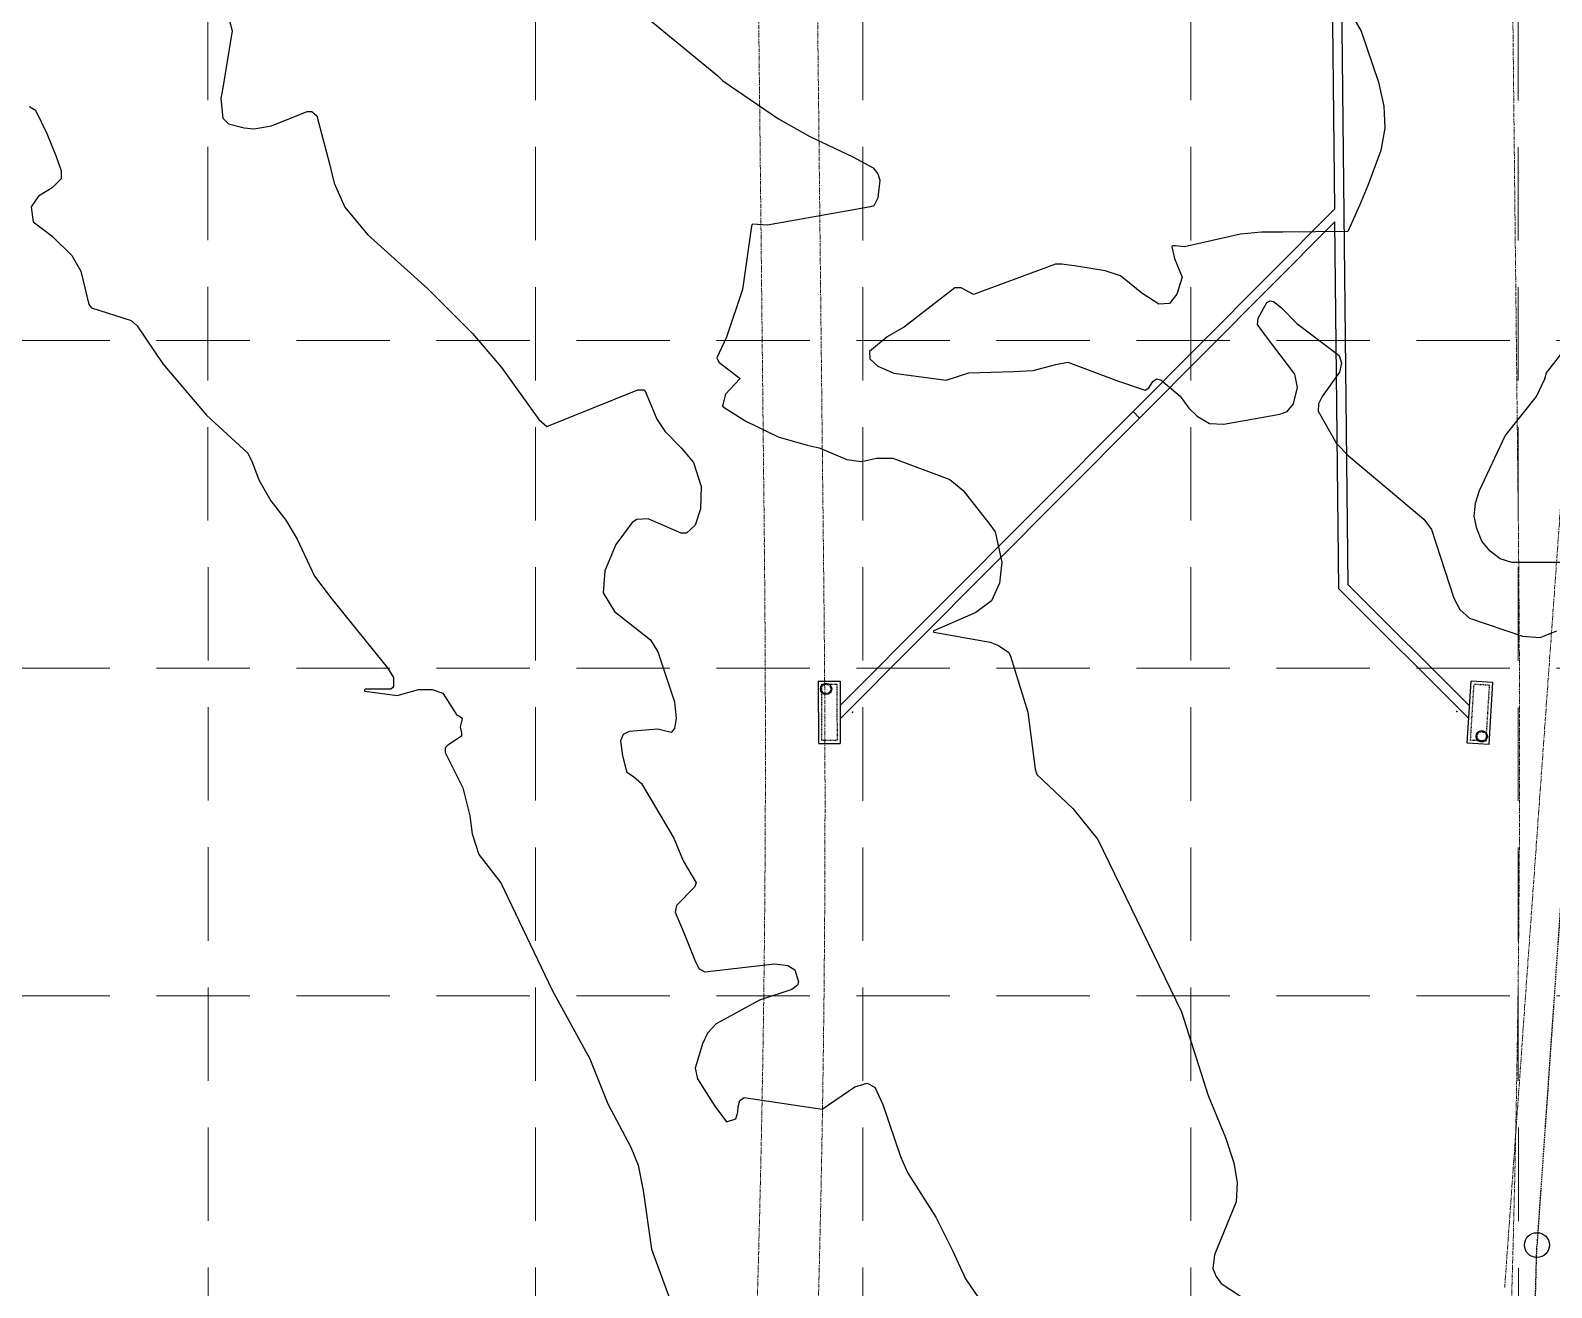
# Model space of a CAD drawing. Header units: inches. Extents: x 2520351 to 2523325, y 7106287 to 7111535.
# Drawn here: x 2520855.3 to 2521099.7, y 7108770 to 7108971.9 of the extents above; entities that cross this region are included whole.
import ezdxf

# ---------------------------------------------------------------- set-up
doc = ezdxf.new("R2010")
doc.units = ezdxf.units.IN
doc.header["$MEASUREMENT"] = 0
for name, pattern in [('DASHED', [0.75, 0.5, -0.25]), ('HIDDEN', [0.375, 0.25, -0.125]), ('Xbndy-SC$0$HIDDEN', [0.375, 0.25, -0.125]), ('Xbndy-SC$0$PHANTOM2', [1.25, 0.625, -0.125, 0.125, -0.125, 0.125, -0.125]), ('xstorm-rr$0$HIDDEN4', [0.09375, 0.0625, -0.03125])]:
    doc.linetypes.add(name, pattern=pattern)
for name, color, linetype in [('1 SODDED LOT', 2, 'Continuous'), ('CONTOURS', 35, 'Continuous'), ('GRID', 254, 'DASHED'), ('Xbndy-SC$0$ESMT-WTR-RIDGE', 7, 'Xbndy-SC$0$HIDDEN'), ('Xbndy-SC$0$ESMT-WTR-RIDGE-COR', 5, 'Continuous'), ('XPAV-sc1$0$p-foc', 11, 'Continuous'), ('xstorm-rr$0$fut-stm-line', 251, 'Continuous'), ('xstorm-rr$0$STORM-DRAIN_C-PROP-PIPE', 251, 'Continuous')]:
    doc.layers.add(name, color=color, linetype=linetype)
doc.layers.add('Xbndy-SC$0$ROW-EX', color=5, linetype='Xbndy-SC$0$PHANTOM2', lineweight=0)

# ---------------------------------------------------------------- blocks, each defined once
blk = doc.blocks.new('xstorm-rr$0$10recinlet')
for p, q in [((2, -5), (2, 5)), ((5.5, 5), (2, 5)), ((5.5, -5), (5.5, 5)), ((5.5, -5), (2, -5))]:
    blk.add_line(p, q)
at = {"linetype": 'xstorm-rr$0$HIDDEN4'}
for p, q in [((5, 4.5), (2.5, 4.5)), ((2.5, -4.5), (2.5, 4.5)), ((5, -4.5), (5, 4.5)), ((5, -4.5), (2.5, -4.5))]:
    blk.add_line(p, q, dxfattribs=at)
blk.add_circle((4.25, -3.75), 0.917)
blk.add_circle((4.25, -3.75), 0.75, dxfattribs=at)
blk.add_point((0, 0))

msp = doc.modelspace()

# ---------------------------------------------------------------- hatches: boundary and pattern name
at = {"layer": '1 SODDED LOT'}
h = msp.add_hatch(dxfattribs=at)
h.set_pattern_fill('ANSI31', color=256, scale=60, style=0)
edge = h.paths.add_edge_path()
edge.add_line((2521746.39, 7107646.36), (2521744.86, 7107758.31))
edge.add_line((2521744.86, 7107758.31), (2521747.04, 7107758.37))
edge.add_line((2521747.04, 7107758.37), (2521750.99, 7107762.44))
edge.add_line((2521750.99, 7107762.44), (2521785.43, 7107762.91))
edge.add_arc((2521785.67, 7107745.01), 17.9, 0.1621, 90.7879, ccw=False)
edge.add_line((2521803.57, 7107745.06), (2521804.89, 7107727.46))
edge.add_line((2521804.89, 7107727.46), (2521805.02, 7107717.88))
edge.add_line((2521805.02, 7107717.88), (2521805.23, 7107706.44))
edge.add_line((2521805.23, 7107706.44), (2521804.25, 7107705.42))
edge.add_line((2521804.25, 7107705.42), (2521804.6, 7107688.82))
edge.add_arc((2521758.68, 7107687.86), 45.94, -68.3455, 1.1975, ccw=False)
edge.add_line((2521775.63, 7107645.16), (2521772.36, 7107644.15))
edge.add_line((2521772.36, 7107644.15), (2521769.8, 7107643.54))
edge.add_line((2521769.8, 7107643.54), (2521767.1, 7107643.06))
edge.add_line((2521767.1, 7107643.06), (2521762.92, 7107642.61))
edge.add_line((2521762.92, 7107642.61), (2521746.45, 7107642.34))
edge.add_line((2521746.45, 7107642.34), (2521746.39, 7107646.36))
h.paths.add_polyline_path([(2521496.41, 7107642.91), (2521494.87, 7107754.48), (2521494.86, 7107754.89), (2521544.44, 7107755.57), (2521546.49, 7107638.6), (2521496.44, 7107637.89)])
edge = h.paths.add_edge_path()
edge.add_line((2521560.4, 7107910.52), (2521558.07, 7108023.7))
edge.add_line((2521558.07, 7108023.7), (2521651.66, 7108025.62))
edge.add_line((2521651.66, 7108025.62), (2521653.09, 7108025.65))
edge.add_line((2521653.09, 7108025.65), (2521655.12, 7108025.67))
edge.add_arc((2521654.18, 7108007.32), 18.37, 20.5729, 87.0589, ccw=False)
edge.add_line((2521671.38, 7108013.78), (2521671.96, 7108011.77))
edge.add_line((2521671.96, 7108011.77), (2521672.24, 7108010.33))
edge.add_line((2521672.24, 7108010.33), (2521672.66, 7108004.67))
edge.add_line((2521672.66, 7108004.67), (2521673.88, 7107987.84))
edge.add_line((2521673.88, 7107987.84), (2521674.16, 7107971.91))
edge.add_line((2521674.16, 7107971.91), (2521673.19, 7107970.83))
edge.add_line((2521673.19, 7107970.83), (2521673.5, 7107955.69))
edge.add_arc((2521631.78, 7107952.34), 41.85, -86.2826, 4.5999, ccw=False)
edge.add_line((2521634.49, 7107910.57), (2521614.91, 7107910.13))
edge.add_line((2521614.91, 7107910.13), (2521613.93, 7107909.11))
edge.add_line((2521613.93, 7107909.11), (2521560.45, 7107908.05))
edge.add_line((2521560.45, 7107908.05), (2521560.4, 7107910.52))
edge = h.paths.add_edge_path()
edge.add_line((2521047.4, 7108212.41), (2521153.71, 7108190.41))
edge.add_line((2521153.71, 7108190.41), (2521165.45, 7108187.98))
edge.add_line((2521165.45, 7108187.98), (2521145.19, 7108096.36))
edge.add_line((2521145.19, 7108096.36), (2521144.82, 7108095.18))
edge.add_arc((2521127.58, 7108100.49), 18.04, 257.7556, 342.8824, ccw=False)
edge.add_line((2521123.75, 7108082.86), (2521105.24, 7108086.22))
edge.add_line((2521105.24, 7108086.22), (2521097.17, 7108087.7))
edge.add_line((2521097.17, 7108087.7), (2521093.78, 7108088.45))
edge.add_line((2521093.78, 7108088.45), (2521093.02, 7108089.64))
edge.add_line((2521093.02, 7108089.64), (2521042.14, 7108100.83))
edge.add_line((2521042.14, 7108100.83), (2521023.14, 7108104.63))
edge.add_line((2521023.14, 7108104.63), (2521047.4, 7108212.41))
edge = h.paths.add_edge_path()
edge.add_line((2521019.41, 7108035.32), (2521021.41, 7108042.83))
edge.add_arc((2521076.42, 7108028.18), 56.93, 107.2084, 165.0796, ccw=False)
edge.add_line((2521059.58, 7108082.56), (2521062.02, 7108082.75))
edge.add_line((2521062.02, 7108082.75), (2521063.44, 7108082.78))
edge.add_arc((2521064.2, 7108044.41), 38.38, 78.5499, 91.1383, ccw=False)
edge.add_line((2521071.82, 7108082.03), (2521087.22, 7108078.63))
edge.add_line((2521087.22, 7108078.63), (2521090.43, 7108077.93))
edge.add_line((2521090.43, 7108077.93), (2521091.62, 7108078.69))
edge.add_line((2521091.62, 7108078.69), (2521095.11, 7108077.9))
edge.add_line((2521095.11, 7108077.9), (2521098.91, 7108076.73))
edge.add_line((2521098.91, 7108076.73), (2521104.9, 7108074.86))
edge.add_line((2521104.9, 7108074.86), (2521106.43, 7108074.38))
edge.add_line((2521106.43, 7108074.38), (2521107.21, 7108074.19))
edge.add_arc((2521102.83, 7108057.05), 17.69, -2.7582, 75.6705, ccw=False)
edge.add_arc((2521095.73, 7108057.39), 24.8, 350.2174, 357.2418, ccw=False)
edge.add_arc((2521158.46, 7108041.57), 40.02, 163.1293, 313.4846)
edge.add_line((2521185.99, 7108012.53), (2521186.72, 7108013.24))
edge.add_line((2521186.72, 7108013.24), (2521188.44, 7108014.97))
edge.add_line((2521188.44, 7108014.97), (2521189.32, 7108015.76))
edge.add_line((2521189.32, 7108015.76), (2521190.38, 7108016.6))
edge.add_arc((2521201.33, 7108002.77), 17.64, 93.2276, 128.3689, ccw=False)
edge.add_line((2521200.34, 7108020.38), (2521227, 7108020.95))
edge.add_line((2521227, 7108020.95), (2521230.56, 7107901.29))
edge.add_line((2521230.56, 7107901.29), (2521209.57, 7107900.92))
edge.add_line((2521209.57, 7107900.92), (2521208.43, 7107900.96))
edge.add_arc((2521221.45, 7108343.75), 442.98, 261.0973, 268.3161, ccw=False)
edge.add_line((2521152.89, 7107906.1), (2521147.31, 7107907.18))
edge.add_line((2521147.31, 7107907.18), (2521141.42, 7107908.4))
edge.add_line((2521141.42, 7107908.4), (2521135.5, 7107909.75))
edge.add_line((2521135.5, 7107909.75), (2521130.22, 7107911.08))
edge.add_line((2521130.22, 7107911.08), (2521114.24, 7107915.61))
edge.add_line((2521114.24, 7107915.61), (2521091.68, 7107923.2))
edge.add_line((2521091.68, 7107923.2), (2521064.35, 7107932.48))
edge.add_line((2521064.35, 7107932.48), (2521052.41, 7107936.54))
edge.add_line((2521052.41, 7107936.54), (2521051.79, 7107937.81))
edge.add_line((2521051.79, 7107937.81), (2521044.55, 7107940.27))
edge.add_arc((2521050.15, 7107983.52), 43.61, 187.3885, 262.6305, ccw=False)
edge.add_line((2521006.9, 7107977.91), (2521006.81, 7107978.71))
edge.add_line((2521006.81, 7107978.71), (2521006.68, 7107980.35))
edge.add_line((2521006.68, 7107980.35), (2521006.61, 7107982.52))
edge.add_arc((2521037.37, 7107983.5), 30.78, 169.0142, 181.8294, ccw=False)
edge.add_line((2521007.16, 7107989.36), (2521012.97, 7108011.46))
edge.add_line((2521012.97, 7108011.46), (2521012.26, 7108012.66))
edge.add_line((2521012.26, 7108012.66), (2521018.19, 7108034.61))
edge.add_line((2521018.19, 7108034.61), (2521019.41, 7108035.32))
h.paths.add_polyline_path([(2521283.39, 7108006.11), (2521285.51, 7107902.42), (2521505.51, 7107906.91), (2521503.11, 7108022.57), (2521283.29, 7108018.11)])
edge = h.paths.add_edge_path()
edge.add_line((2521558.72, 7108049.83), (2521558.74, 7108061.74))
edge.add_line((2521558.74, 7108061.74), (2521556.73, 7108159.77))
edge.add_line((2521556.73, 7108159.77), (2521608.8, 7108160.83))
edge.add_line((2521608.8, 7108160.83), (2521609.82, 7108159.85))
edge.add_line((2521609.82, 7108159.85), (2521624.96, 7108160.17))
edge.add_arc((2521625.88, 7108115.42), 44.75, 8.834, 91.1827, ccw=False)
edge.add_line((2521670.1, 7108122.3), (2521670.53, 7108101.58))
edge.add_line((2521670.53, 7108101.58), (2521671.54, 7108100.6))
edge.add_line((2521671.54, 7108100.6), (2521671.87, 7108084.53))
edge.add_line((2521671.87, 7108084.53), (2521671.15, 7108070.03))
edge.add_line((2521671.15, 7108070.03), (2521671.15, 7108068.8))
edge.add_arc((2521654.11, 7108068.8), 17.04, -87.2047, 0, ccw=False)
edge.add_line((2521654.94, 7108051.78), (2521653.54, 7108051.67))
edge.add_line((2521653.54, 7108051.67), (2521558.72, 7108049.83))
edge = h.paths.add_edge_path()
edge.add_line((2521506.88, 7108158.75), (2521219.57, 7108152.9))
edge.add_line((2521219.57, 7108152.9), (2521201.84, 7108151.72))
edge.add_line((2521201.84, 7108151.72), (2521198.48, 7108151.46))
edge.add_arc((2521199.96, 7108132), 19.52, 94.3325, 163.5555)
edge.add_line((2521181.24, 7108137.52), (2521171.4, 7108094.46))
edge.add_line((2521171.4, 7108094.46), (2521161.77, 7108088.5))
edge.add_line((2521161.77, 7108088.5), (2521156.09, 7108064.96))
edge.add_arc((2521177.51, 7108059.79), 22.04, 166.4191, 262.6913)
edge.add_line((2521174.7, 7108037.93), (2521175.55, 7108037.91))
edge.add_line((2521175.55, 7108037.91), (2521179.48, 7108042))
edge.add_line((2521179.48, 7108042), (2521402.46, 7108046.53))
edge.add_line((2521402.46, 7108046.53), (2521495.69, 7108048.45))
edge.add_line((2521495.69, 7108048.45), (2521499.77, 7108044.52))
edge.add_line((2521499.77, 7108044.52), (2521508.7, 7108044.69))
edge.add_line((2521508.7, 7108044.69), (2521508.63, 7108061.23))
edge.add_line((2521508.63, 7108061.23), (2521506.88, 7108158.75))
edge = h.paths.add_edge_path()
edge.add_line((2521610.94, 7108171.88), (2521608.46, 7108290.01))
edge.add_line((2521608.46, 7108290.01), (2521533.5, 7108288.35))
edge.add_line((2521533.5, 7108288.35), (2521484.86, 7108287.21))
edge.add_line((2521484.86, 7108287.21), (2521460.83, 7108286.21))
edge.add_line((2521460.83, 7108286.21), (2521429.9, 7108284.54))
edge.add_line((2521429.9, 7108284.54), (2521368.78, 7108281.06))
edge.add_line((2521368.78, 7108281.06), (2521349.23, 7108279.95))
edge.add_line((2521349.23, 7108279.95), (2521261.12, 7108274.98))
edge.add_line((2521261.12, 7108274.98), (2521221, 7108272.74))
edge.add_line((2521221, 7108272.74), (2521216.72, 7108276.52))
edge.add_line((2521216.72, 7108276.52), (2521216.67, 7108276.52))
edge.add_arc((2521217.41, 7108256.67), 19.86, 92.1221, 170.604)
edge.add_line((2521197.82, 7108259.91), (2521204.23, 7108250.57))
edge.add_line((2521204.23, 7108250.57), (2521191.32, 7108184.43))
edge.add_line((2521191.32, 7108184.43), (2521191.26, 7108184.1))
edge.add_arc((2521208.22, 7108180.91), 17.26, 169.3216, 273.4207)
edge.add_line((2521209.25, 7108163.67), (2521219.73, 7108162.93))
edge.add_line((2521219.73, 7108162.93), (2521312.77, 7108164.87))
edge.add_line((2521312.77, 7108164.87), (2521481.29, 7108168.3))
edge.add_line((2521481.29, 7108168.3), (2521608.6, 7108170.83))
edge.add_line((2521608.6, 7108170.83), (2521609.57, 7108171.85))
edge.add_line((2521609.57, 7108171.85), (2521610.94, 7108171.88))
edge = h.paths.add_edge_path()
edge.add_line((2521627.16, 7108316.19), (2521544.24, 7108314.51))
edge.add_line((2521544.24, 7108314.51), (2521502.41, 7108313.51))
edge.add_line((2521502.41, 7108313.51), (2521481.25, 7108313))
edge.add_line((2521481.25, 7108313), (2521407.23, 7108309.18))
edge.add_line((2521407.23, 7108309.18), (2521291.9, 7108302.79))
edge.add_line((2521291.9, 7108302.79), (2521288.46, 7108418.47))
edge.add_line((2521288.46, 7108418.47), (2521407.15, 7108420.82))
edge.add_line((2521407.15, 7108420.82), (2521497.39, 7108422.63))
edge.add_line((2521497.39, 7108422.63), (2521603.37, 7108424.87))
edge.add_line((2521603.37, 7108424.87), (2521604.44, 7108423.88))
edge.add_line((2521604.44, 7108423.88), (2521620.18, 7108424.17))
edge.add_arc((2521620.99, 7108379.83), 44.34, 11.6094, 91.0508, ccw=False)
edge.add_line((2521664.42, 7108388.76), (2521665.18, 7108365.61))
edge.add_line((2521665.18, 7108365.61), (2521666.17, 7108364.62))
edge.add_line((2521666.17, 7108364.62), (2521666.53, 7108349.61))
edge.add_line((2521666.53, 7108349.61), (2521665.82, 7108330.77))
edge.add_line((2521665.82, 7108330.77), (2521665.78, 7108329.18))
edge.add_arc((2521648.75, 7108329.68), 17.03, 269.7677, 358.3135, ccw=False)
edge.add_line((2521648.68, 7108312.65), (2521631.32, 7108312.27))
edge.add_line((2521631.32, 7108312.27), (2521627.16, 7108316.19))
edge = h.paths.add_edge_path()
edge.add_line((2521256.27, 7108555.67), (2521264.44, 7108547.85))
edge.add_line((2521264.44, 7108547.85), (2521422.22, 7108551.08))
edge.add_line((2521422.22, 7108551.08), (2521439.6, 7108551.4))
edge.add_line((2521439.6, 7108551.4), (2521460.09, 7108551.78))
edge.add_line((2521460.09, 7108551.78), (2521478.53, 7108551.99))
edge.add_line((2521478.53, 7108551.99), (2521498.9, 7108551.85))
edge.add_line((2521498.9, 7108551.85), (2521515.27, 7108551.59))
edge.add_line((2521515.27, 7108551.59), (2521535.22, 7108551.01))
edge.add_line((2521535.22, 7108551.01), (2521558.63, 7108550.02))
edge.add_line((2521558.63, 7108550.02), (2521563.46, 7108549.77))
edge.add_line((2521563.46, 7108549.77), (2521600.09, 7108547.42))
edge.add_line((2521600.09, 7108547.42), (2521612.24, 7108546.59))
edge.add_line((2521612.24, 7108546.59), (2521642.87, 7108544.49))
edge.add_line((2521642.87, 7108544.49), (2521644.67, 7108544.41))
edge.add_arc((2521643.68, 7108526.18), 18.26, -0.2001, 86.9036, ccw=False)
edge.add_line((2521661.94, 7108526.12), (2521663.48, 7108497.64))
edge.add_line((2521663.48, 7108497.64), (2521662.44, 7108496.61))
edge.add_line((2521662.44, 7108496.61), (2521662.84, 7108477.01))
edge.add_arc((2521621.17, 7108477.8), 41.67, 279.5049, 358.923, ccw=False)
edge.add_line((2521628.05, 7108436.7), (2521270.95, 7108428.02))
edge.add_line((2521270.95, 7108428.02), (2521264.41, 7108428))
edge.add_line((2521264.41, 7108428), (2521251.99, 7108428.74))
edge.add_line((2521251.99, 7108428.74), (2521250.56, 7108428.86))
edge.add_line((2521250.56, 7108428.86), (2521248.88, 7108429.14))
edge.add_arc((2521252.57, 7108446.62), 17.86, 178.6911, 258.0797, ccw=False)
edge.add_line((2521234.71, 7108447.03), (2521243.77, 7108528.42))
edge.add_line((2521243.77, 7108528.42), (2521236.52, 7108537.37))
edge.add_line((2521236.52, 7108537.37), (2521236.59, 7108537.82))
edge.add_arc((2521256.58, 7108535.54), 20.12, 94.1833, 173.5096, ccw=False)
edge.add_line((2521255.11, 7108555.6), (2521256.27, 7108555.67))
edge = h.paths.add_edge_path()
edge.add_line((2521107.58, 7108664.77), (2521108.64, 7108682.72))
edge.add_line((2521108.64, 7108682.72), (2521266.52, 7108685.94))
edge.add_line((2521266.52, 7108685.94), (2521268.4, 7108592.03))
edge.add_line((2521268.4, 7108592.03), (2521265.61, 7108582.1))
edge.add_line((2521265.61, 7108582.1), (2521265.6, 7108582.05))
edge.add_line((2521265.6, 7108582.05), (2521265.56, 7108582.07))
edge.add_arc((2521245.59, 7108545.89), 41.32, 61.0945, 134.8409)
edge.add_line((2521216.45, 7108575.19), (2521207.18, 7108580.34))
edge.add_line((2521207.18, 7108580.34), (2521107.58, 7108664.77))
h.paths.add_polyline_path([(2521338.51, 7108687.38), (2521340.74, 7108575.45), (2521409.85, 7108576.76), (2521462.55, 7108577.85), (2521498.11, 7108577.93), (2521524.42, 7108577.42), (2521561.99, 7108575.86), (2521619.96, 7108572.16), (2521620.68, 7108584.2), (2521618.44, 7108693.07)])
edge = h.paths.add_edge_path()
edge.add_line((2521675.61, 7108638.41), (2521787.53, 7108640.54))
edge.add_line((2521787.53, 7108640.54), (2521788.82, 7108582.44))
edge.add_arc((2521769.3, 7108582), 19.53, -91.2766, 1.2682, ccw=False)
edge.add_line((2521768.86, 7108562.48), (2521676.84, 7108568.35))
edge.add_line((2521676.84, 7108568.35), (2521675.61, 7108638.41))
h.paths.add_polyline_path([(2522089.45, 7108697.69), (2522087.41, 7108797.67), (2522087.4, 7108809.66), (2522141.64, 7108810.78), (2522144.56, 7108694.83), (2522090.79, 7108693.71), (2522089.8, 7108692.7), (2522089.51, 7108692.7)])
h.paths.add_polyline_path([(2522252.39, 7108801.05), (2522254.38, 7108696.13), (2522309.56, 7108697.17), (2522307.11, 7108814.19), (2522252.07, 7108813.05)])
edge = h.paths.add_edge_path()
edge.add_line((2522425.42, 7107990.85), (2522320.45, 7107988.7))
edge.add_line((2522320.45, 7107988.7), (2522321.28, 7107951.54))
edge.add_line((2522321.28, 7107951.54), (2522322.52, 7107935.37))
edge.add_arc((2522340.74, 7107935.67), 18.22, 180.9526, 266.0005)
edge.add_line((2522339.47, 7107917.49), (2522396.48, 7107918.22))
edge.add_line((2522396.48, 7107918.22), (2522404.4, 7107910.48))
edge.add_line((2522404.4, 7107910.48), (2522427.53, 7107910.71))
edge.add_arc((2522426.8, 7107930.52), 19.82, 272.1239, 358.3676)
edge.add_line((2522446.62, 7107929.95), (2522445.36, 7107990.97))
edge.add_line((2522445.36, 7107990.97), (2522425.42, 7107990.85))
h.paths.add_polyline_path([(2522420.67, 7108224.34), (2522421.87, 7108165.95), (2522317.91, 7108163.85), (2522317.73, 7108171.63), (2522316.69, 7108172.59), (2522315.73, 7108222.04)])
h.paths.add_polyline_path([(2522580.28, 7108243.42), (2522458.38, 7108240.38), (2522464.65, 7107967.07), (2522585.56, 7107967.98)])
edge = h.paths.add_edge_path()
edge.add_line((2522579.22, 7108296.92), (2522576.73, 7108417.39))
edge.add_line((2522576.73, 7108417.39), (2522469.65, 7108328.39))
edge.add_line((2522469.65, 7108328.39), (2522462.53, 7108321.45))
edge.add_line((2522462.53, 7108321.45), (2522462.71, 7108321.2))
edge.add_arc((2522430.81, 7108296.5), 40.35, 0.4877, 37.7474, ccw=False)
edge.add_line((2522471.16, 7108296.85), (2522579.22, 7108296.92))
h.paths.add_polyline_path([(2522576.35, 7108437.57), (2522445, 7108434.96), (2522443.72, 7108526.29), (2522442.61, 7108536.5), (2522453.2, 7108543.61), (2522459.72, 7108551.85), (2522464.2, 7108561.88), (2522465.59, 7108573.17), (2522464.18, 7108583.42), (2522459.8, 7108593.28), (2522456.3, 7108597.55), (2522461.81, 7108601.72), (2522466.36, 7108600.86), (2522572.93, 7108603.07)])
h.paths.add_polyline_path([(2522569.61, 7108768), (2522570.72, 7108713.03), (2522460.71, 7108710.69), (2522444.76, 7108711.11), (2522444.01, 7108746), (2522444.87, 7108752.5), (2522447.49, 7108758.01), (2522451.68, 7108762.45), (2522456.29, 7108765.05), (2522464.83, 7108769.19), (2522481.93, 7108766.16)])
h.paths.add_polyline_path([(2522560.76, 7109202.2), (2522446.33, 7109199.81), (2522434.27, 7109198.05), (2522437.5, 7109182.67), (2522439.66, 7109156.51), (2522441.43, 7109069.76), (2522437.53, 7109065.63), (2522437.82, 7109051.02), (2522439.59, 7109049.34), (2522563.76, 7109052.27)])

# ---------------------------------------------------------------- linework, layer by layer
at = {"layer": 'CONTOURS'}
for p, q in [((2520944.91, 7108981.8, 732), (2520965.74, 7108964.58, 732)), ((2521066.98, 7108975.44, 731), (2521069.14, 7108971.75, 731)), ((2520887.23, 7108973.64, 733), (2520887.71, 7108971.81, 733)), ((2520887.71, 7108971.81, 733), (2520886.19, 7108962.66, 733)), ((2521069.14, 7108971.75, 731), (2521071.94, 7108963.55, 731)), ((2520965.74, 7108964.58, 732), (2520966.54, 7108963.78, 732)), ((2520966.54, 7108963.78, 732), (2520975.5, 7108957.69, 732)), ((2521071.94, 7108963.55, 731), (2521072.75, 7108959.69, 731)), ((2520886.19, 7108962.66, 733), (2520885.85, 7108960.93, 733)), ((2520885.85, 7108960.93, 733), (2520886.18, 7108957.78, 733)), ((2520855.14, 7108959.63, 734), (2520856.06, 7108959.05, 734)), ((2520856.06, 7108959.05, 734), (2520857.89, 7108955.33, 734)), ((2520893.99, 7108956.53, 733), (2520899.75, 7108958.85, 733)), ((2520899.75, 7108958.85, 733), (2520900.49, 7108958.83, 733)), ((2520900.49, 7108958.83, 733), (2520901.28, 7108958.16, 733)), ((2520901.28, 7108958.16, 733), (2520903.31, 7108950.44, 733)), ((2521072.75, 7108959.69, 731), (2521072.95, 7108956.16, 731)), ((2520886.18, 7108957.78, 733), (2520887.09, 7108956.87, 733)), ((2520887.09, 7108956.87, 733), (2520889.6, 7108956.24, 733)), ((2520889.6, 7108956.24, 733), (2520891.19, 7108956.08, 733)), ((2520891.19, 7108956.08, 733), (2520893.99, 7108956.53, 733)), ((2520975.5, 7108957.69, 732), (2520980.53, 7108954.83, 732)), ((2521072.95, 7108956.16, 731), (2521072.28, 7108952.58, 731)), ((2520857.89, 7108955.33, 734), (2520859.41, 7108951.61, 734)), ((2520980.53, 7108954.83, 732), (2520987.42, 7108951.58, 732)), ((2520859.41, 7108951.61, 734), (2520860.23, 7108949.32, 734)), ((2520987.42, 7108951.58, 732), (2520990.68, 7108949.78, 732)), ((2521072.28, 7108952.58, 731), (2521070.19, 7108946.94, 731)), ((2520860.23, 7108949.32, 734), (2520860.23, 7108948.01, 734)), ((2520903.31, 7108950.44, 733), (2520904.07, 7108947.33, 733)), ((2520990.68, 7108949.78, 732), (2520991.44, 7108948.84, 732)), ((2520991.44, 7108948.84, 732), (2520991.76, 7108947.8, 732)), ((2520858.75, 7108946.57, 734), (2520856.55, 7108945.27, 734)), ((2520860.23, 7108948.01, 734), (2520858.75, 7108946.57, 734)), ((2520904.07, 7108947.33, 733), (2520905.78, 7108943.47, 733)), ((2520991.76, 7108947.8, 732), (2520991.47, 7108944.96, 732)), ((2521070.19, 7108946.94, 731), (2521068.84, 7108943.75, 731)), ((2520856.55, 7108945.27, 734), (2520855.39, 7108943.53, 734)), ((2520855.39, 7108943.53, 734), (2520855.72, 7108941.13, 734)), ((2520905.78, 7108943.47, 733), (2520909.45, 7108939.1, 733)), ((2520990.27, 7108943.56, 732), (2520973.73, 7108940.58, 732)), ((2520990.83, 7108943.69, 732), (2520990.27, 7108943.56, 732)), ((2520991.47, 7108944.96, 732), (2520990.83, 7108943.69, 732)), ((2521068.84, 7108943.75, 731), (2521066.98, 7108939.58, 731)), ((2520855.72, 7108941.13, 734), (2520858.74, 7108938.85, 734)), ((2520858.74, 7108938.85, 734), (2520861.9, 7108935.7, 734)), ((2520909.45, 7108939.1, 733), (2520919.08, 7108930.43, 733)), ((2520971.13, 7108940.41, 732), (2520969.7, 7108930.28, 732)), ((2520971.24, 7108940.72, 732), (2520971.13, 7108940.41, 732)), ((2520971.33, 7108940.74, 732), (2520971.24, 7108940.72, 732)), ((2520973.73, 7108940.58, 732), (2520971.33, 7108940.74, 732)), ((2521049.74, 7108939.14, 731), (2521040.74, 7108937.14, 731)), ((2521053.14, 7108939.47, 731), (2521049.74, 7108939.14, 731)), ((2521056.55, 7108939.47, 731), (2521053.14, 7108939.47, 731)), ((2521066.98, 7108939.58, 731), (2521056.55, 7108939.47, 731)), ((2521038.75, 7108937.24, 731), (2521038.68, 7108937.1, 731)), ((2521038.68, 7108937.1, 731), (2521039.11, 7108935.25, 731)), ((2521038.89, 7108937.3, 731), (2521038.75, 7108937.24, 731)), ((2521039.26, 7108937.27, 731), (2521038.89, 7108937.3, 731)), ((2521040.74, 7108937.14, 731), (2521039.26, 7108937.27, 731)), ((2520861.9, 7108935.7, 734), (2520863.37, 7108933.23, 734)), ((2521020.01, 7108934.32, 731), (2521006.85, 7108929.45, 731)), ((2521021.05, 7108934.34, 731), (2521020.01, 7108934.32, 731)), ((2521023.39, 7108934, 731), (2521021.05, 7108934.34, 731)), ((2521027.99, 7108933.25, 731), (2521023.39, 7108934, 731)), ((2521039.11, 7108935.25, 731), (2521040.37, 7108932.25, 731)), ((2520863.37, 7108933.23, 734), (2520864.67, 7108927.85, 734)), ((2521030.45, 7108932.44, 731), (2521027.99, 7108933.25, 731)), ((2521033.86, 7108929.66, 731), (2521030.45, 7108932.44, 731)), ((2521040.37, 7108932.25, 731), (2521039.5, 7108929.51, 731)), ((2520919.08, 7108930.43, 733), (2520926.3, 7108923.2, 733)), ((2520969.7, 7108930.28, 732), (2520967.16, 7108922.59, 732)), ((2521003.85, 7108930.52, 731), (2520995.76, 7108924.27, 731)), ((2521004.86, 7108930.51, 731), (2521003.85, 7108930.52, 731)), ((2521006.85, 7108929.45, 731), (2521004.86, 7108930.51, 731)), ((2521036.63, 7108927.9, 731), (2521033.86, 7108929.66, 731)), ((2521039.5, 7108929.51, 731), (2521038.32, 7108928.01, 731)), ((2520864.67, 7108927.85, 734), (2520865.1, 7108927.33, 734)), ((2520865.1, 7108927.33, 734), (2520871.48, 7108925.29, 734)), ((2521038.32, 7108928.01, 731), (2521036.63, 7108927.9, 731)), ((2521052.59, 7108925.65, 731), (2521053.99, 7108928.18, 731)), ((2521053.99, 7108928.18, 731), (2521054.5, 7108928.43, 731)), ((2521054.5, 7108928.43, 731), (2521055.06, 7108928.35, 731)), ((2521055.06, 7108928.35, 731), (2521056.33, 7108927.32, 731)), ((2521056.33, 7108927.32, 731), (2521058.82, 7108924.82, 731)), ((2520871.48, 7108925.29, 734), (2520872.41, 7108924.44, 734)), ((2520872.41, 7108924.44, 734), (2520876.53, 7108918.34, 734)), ((2520995.76, 7108924.27, 731), (2520992.96, 7108922.64, 731)), ((2521052.47, 7108924.64, 731), (2521052.59, 7108925.65, 731)), ((2521053.76, 7108922.88, 731), (2521052.47, 7108924.64, 731)), ((2521058.82, 7108924.82, 731), (2521065.59, 7108919.68, 731)), ((2520926.3, 7108923.2, 733), (2520930.99, 7108917.74, 733)), ((2520967.16, 7108922.59, 732), (2520965.6, 7108919.27, 732)), ((2520992.96, 7108922.64, 731), (2520990.1, 7108920.32, 731)), ((2521058.49, 7108916.65, 731), (2521053.76, 7108922.88, 731)), ((2520965.6, 7108919.27, 732), (2520965.9, 7108918.59, 732)), ((2520990.1, 7108920.32, 731), (2520990.15, 7108919.14, 731)), ((2520990.15, 7108919.14, 731), (2520991.46, 7108917.97, 731)), ((2521065.59, 7108919.68, 731), (2521065.97, 7108918.45, 731)), ((2521098.93, 7108916.88, 731), (2521102.05, 7108920.82, 731)), ((2520876.53, 7108918.34, 734), (2520883.55, 7108910.06, 734)), ((2520930.99, 7108917.74, 733), (2520936.96, 7108909.4, 733)), ((2520965.9, 7108918.59, 732), (2520969.12, 7108916.14, 732)), ((2520991.46, 7108917.97, 731), (2520994.02, 7108916.82, 731)), ((2520994.02, 7108916.82, 731), (2521002.45, 7108915.68, 731)), ((2521002.45, 7108915.68, 731), (2521006.09, 7108916.87, 731)), ((2521006.09, 7108916.87, 731), (2521013.24, 7108917.09, 731)), ((2521013.24, 7108917.09, 731), (2521016.4, 7108917.23, 731)), ((2521016.4, 7108917.23, 731), (2521020.05, 7108918.21, 731)), ((2521020.05, 7108918.21, 731), (2521021.99, 7108918.58, 731)), ((2521021.99, 7108918.58, 731), (2521030.15, 7108915.56, 731)), ((2521058.89, 7108914.52, 731), (2521058.49, 7108916.65, 731)), ((2521065.65, 7108916.98, 731), (2521062.89, 7108913.08, 731)), ((2521065.97, 7108918.45, 731), (2521065.65, 7108916.98, 731)), ((2521098.65, 7108915.92, 731), (2521098.93, 7108916.88, 731)), ((2520938.26, 7108908.24, 733), (2520952.89, 7108914.15, 733)), ((2520952.89, 7108914.15, 733), (2520953.84, 7108914.16, 733)), ((2520953.84, 7108914.16, 733), (2520954.03, 7108914.03, 733)), ((2520954.03, 7108914.03, 733), (2520954.23, 7108913.54, 733)), ((2520969.29, 7108915.91, 732), (2520966.98, 7108913.47, 732)), ((2520969.12, 7108916.14, 732), (2520969.28, 7108915.98, 732)), ((2520969.28, 7108915.98, 732), (2520969.3, 7108915.95, 732)), ((2520969.3, 7108915.95, 732), (2520969.29, 7108915.91, 732)), ((2521030.15, 7108915.56, 731), (2521034.42, 7108914.08, 731)), ((2521034.42, 7108914.08, 731), (2521035.01, 7108914.46, 731)), ((2521035.01, 7108914.46, 731), (2521035.63, 7108915.46, 731)), ((2521035.63, 7108915.46, 731), (2521036.23, 7108915.91, 731)), ((2521036.23, 7108915.91, 731), (2521036.96, 7108915.75, 731)), ((2521036.96, 7108915.75, 731), (2521040.03, 7108913.13, 731)), ((2521058.28, 7108911.89, 731), (2521058.89, 7108914.52, 731)), ((2521097.3, 7108913.09, 731), (2521098.65, 7108915.92, 731)), ((2520954.23, 7108913.54, 733), (2520955.94, 7108909.44, 733)), ((2520966.98, 7108913.47, 732), (2520966.5, 7108911.59, 732)), ((2520966.5, 7108911.59, 732), (2520966.59, 7108911.4, 732)), ((2521040.03, 7108913.13, 731), (2521041.44, 7108911.19, 731)), ((2521057.25, 7108910.67, 731), (2521058.28, 7108911.89, 731)), ((2521062.27, 7108911.92, 731), (2521062.24, 7108910.74, 731)), ((2521062.89, 7108913.08, 731), (2521062.27, 7108911.92, 731)), ((2521092.28, 7108906.76, 731), (2521097.3, 7108913.09, 731)), ((2520883.55, 7108910.06, 734), (2520890.19, 7108903.99, 734)), ((2520936.96, 7108909.4, 733), (2520938.26, 7108908.24, 733)), ((2520955.94, 7108909.44, 733), (2520957.23, 7108907.48, 733)), ((2520966.59, 7108911.4, 732), (2520970.25, 7108909.12, 732)), ((2520970.25, 7108909.12, 732), (2520975.44, 7108906.57, 732)), ((2521041.44, 7108911.19, 731), (2521042.79, 7108909.89, 731)), ((2521042.79, 7108909.89, 731), (2521044.78, 7108908.76, 731)), ((2521047.06, 7108908.63, 731), (2521056.05, 7108910.23, 731)), ((2521056.05, 7108910.23, 731), (2521057.25, 7108910.67, 731)), ((2521062.24, 7108910.74, 731), (2521065.19, 7108905.53, 731)), ((2520957.23, 7108907.48, 733), (2520959.91, 7108904.75, 733)), ((2520975.44, 7108906.57, 732), (2520980.12, 7108905.26, 732)), ((2521044.78, 7108908.76, 731), (2521047.06, 7108908.63, 731)), ((2521088.13, 7108897.99, 731), (2521092.28, 7108906.76, 731)), ((2520959.91, 7108904.75, 733), (2520961.85, 7108902.46, 733)), ((2520980.12, 7108905.26, 732), (2520982.01, 7108904.84, 732)), ((2520982.01, 7108904.84, 732), (2520986.46, 7108902.97, 732)), ((2521065.19, 7108905.53, 731), (2521067.1, 7108903.53, 731)), ((2520890.19, 7108903.99, 734), (2520890.95, 7108902.44, 734)), ((2520890.95, 7108902.44, 734), (2520891.95, 7108899.67, 734)), ((2520961.85, 7108902.46, 733), (2520963.08, 7108898.61, 733)), ((2520986.46, 7108902.97, 732), (2520988.81, 7108902.61, 732)), ((2520988.81, 7108902.61, 732), (2520991.22, 7108903.15, 732)), ((2520991.22, 7108903.15, 732), (2520993.84, 7108903.15, 732)), ((2520993.84, 7108903.15, 732), (2521003.03, 7108899.76, 732)), ((2521067.1, 7108903.53, 731), (2521079.18, 7108893.36, 731)), ((2520891.95, 7108899.67, 734), (2520893.88, 7108896.31, 734)), ((2521003.03, 7108899.76, 732), (2521005.18, 7108897.98, 732)), ((2520963.08, 7108898.61, 733), (2520962.94, 7108895.02, 733)), ((2521005.18, 7108897.98, 732), (2521009.45, 7108892.51, 732)), ((2521087.51, 7108895.92, 731), (2521088.13, 7108897.99, 731)), ((2520893.88, 7108896.31, 734), (2520896.29, 7108893.21, 734)), ((2520962.94, 7108895.02, 733), (2520962.08, 7108892.43, 733)), ((2521087.3, 7108893.87, 731), (2521087.51, 7108895.92, 731)), ((2520896.29, 7108893.21, 734), (2520898.16, 7108890.15, 734)), ((2520951.95, 7108892.85, 733), (2520949.35, 7108889.28, 733)), ((2520952.72, 7108893.32, 733), (2520951.95, 7108892.85, 733)), ((2520954.55, 7108893.45, 733), (2520952.72, 7108893.32, 733)), ((2520959.85, 7108891.12, 733), (2520954.55, 7108893.45, 733)), ((2520962.08, 7108892.43, 733), (2520960.73, 7108891.14, 733)), ((2521009.45, 7108892.51, 732), (2521010.33, 7108891.36, 732)), ((2521079.18, 7108893.36, 731), (2521080.43, 7108891.72, 731)), ((2521087.7, 7108891.85, 731), (2521087.3, 7108893.87, 731)), ((2520898.16, 7108890.15, 734), (2520900.9, 7108884.24, 734)), ((2520960.73, 7108891.14, 733), (2520959.85, 7108891.12, 733)), ((2521010.33, 7108891.36, 732), (2521011.4, 7108886.46, 732)), ((2521080.43, 7108891.72, 731), (2521084.01, 7108880.68, 731)), ((2521088.5, 7108889.84, 731), (2521087.7, 7108891.85, 731)), ((2521089.88, 7108888.24, 731), (2521088.5, 7108889.84, 731)), ((2520949.35, 7108889.28, 733), (2520947.57, 7108885.08, 733)), ((2521091.46, 7108887.02, 731), (2521089.88, 7108888.24, 731)), ((2521093.36, 7108886.4, 731), (2521091.46, 7108887.02, 731)), ((2520947.57, 7108885.08, 733), (2520947.31, 7108881.56, 733)), ((2521011.4, 7108886.46, 732), (2521011.02, 7108883.09, 732)), ((2521102.94, 7108886.43, 731), (2521093.36, 7108886.4, 731)), ((2520900.9, 7108884.24, 734), (2520903.62, 7108880.68, 734)), ((2521011.02, 7108883.09, 732), (2521009.72, 7108880.25, 732)), ((2520903.62, 7108880.68, 734), (2520909.91, 7108872.87, 734)), ((2520947.31, 7108881.56, 733), (2520949.12, 7108878.52, 733)), ((2521009.72, 7108880.25, 732), (2521007.23, 7108878.37, 732)), ((2521084.01, 7108880.68, 731), (2521085.01, 7108878.88, 731)), ((2520949.12, 7108878.52, 733), (2520954.91, 7108873.99, 733)), ((2521007.23, 7108878.37, 732), (2521000.43, 7108875.44, 732)), ((2521085.01, 7108878.88, 731), (2521086.57, 7108877.49, 731)), ((2521086.57, 7108877.49, 731), (2521095.06, 7108874.6, 731)), ((2521000.41, 7108875.39, 732), (2521000.39, 7108875.3, 732)), ((2521000.39, 7108875.3, 732), (2521000.44, 7108875.21, 732)), ((2521000.43, 7108875.44, 732), (2521000.41, 7108875.39, 732)), ((2521000.44, 7108875.21, 732), (2521009.51, 7108873.62, 732)), ((2521097.91, 7108874.39, 731), (2521100.58, 7108875.41, 731)), ((2520909.91, 7108872.87, 734), (2520912.66, 7108869.47, 734)), ((2520954.91, 7108873.99, 733), (2520956.09, 7108872.09, 733)), ((2521009.51, 7108873.62, 732), (2521010.85, 7108873.08, 732)), ((2521010.85, 7108873.08, 732), (2521012.53, 7108871.94, 732)), ((2521095.06, 7108874.6, 731), (2521097.91, 7108874.39, 731)), ((2520956.09, 7108872.09, 733), (2520958.76, 7108864.04, 733)), ((2521012.53, 7108871.94, 732), (2521012.8, 7108871.35, 732)), ((2521012.8, 7108871.35, 732), (2521015.54, 7108862.37, 732)), ((2520912.66, 7108869.47, 734), (2520913.63, 7108867.94, 734)), ((2520913.63, 7108867.94, 734), (2520913.64, 7108866.56, 734)), ((2520908.97, 7108865.92, 734), (2520908.95, 7108865.85, 734)), ((2520908.95, 7108865.85, 734), (2520908.96, 7108865.78, 734)), ((2520908.96, 7108865.78, 734), (2520909, 7108865.73, 734)), ((2520908.98, 7108865.95, 734), (2520908.97, 7108865.92, 734)), ((2520909.12, 7108866.07, 734), (2520908.98, 7108865.95, 734)), ((2520909, 7108865.73, 734), (2520914.18, 7108865.06, 734)), ((2520913.21, 7108866.07, 734), (2520909.12, 7108866.07, 734)), ((2520913.44, 7108866.28, 734), (2520913.21, 7108866.07, 734)), ((2520913.64, 7108866.56, 734), (2520913.44, 7108866.28, 734)), ((2520914.18, 7108865.06, 734), (2520917.61, 7108866, 734)), ((2520917.61, 7108866, 734), (2520919.81, 7108866.03, 734)), ((2520919.81, 7108866.03, 734), (2520921.54, 7108865.42, 734)), ((2520921.54, 7108865.42, 734), (2520923.82, 7108861.87, 734)), ((2520958.76, 7108864.04, 733), (2520959.04, 7108861.34, 733)), ((2520923.82, 7108861.87, 734), (2520924.25, 7108861.72, 734)), ((2520924.25, 7108861.72, 734), (2520924.51, 7108861.54, 734)), ((2520924.67, 7108861.32, 734), (2520924.31, 7108860.03, 734)), ((2520924.51, 7108861.54, 734), (2520924.67, 7108861.32, 734)), ((2520959.04, 7108861.34, 733), (2520958.76, 7108859.75, 733)), ((2521015.54, 7108862.37, 732), (2521016.76, 7108853.22, 732)), ((2520924.52, 7108858.53, 734), (2520922.34, 7108857.07, 734)), ((2520924.31, 7108860.03, 734), (2520924.53, 7108859.01, 734)), ((2520924.53, 7108859.01, 734), (2520924.52, 7108858.53, 734)), ((2520950.55, 7108858.81, 733), (2520950.11, 7108857.76, 733)), ((2520950.11, 7108857.76, 733), (2520950.41, 7108855.37, 733)), ((2520951.51, 7108859.28, 733), (2520950.55, 7108858.81, 733)), ((2520956.11, 7108859.62, 733), (2520951.51, 7108859.28, 733)), ((2520958.25, 7108859.09, 733), (2520956.11, 7108859.62, 733)), ((2520958.76, 7108859.75, 733), (2520958.25, 7108859.09, 733)), ((2520921.93, 7108856.63, 734), (2520921.9, 7108855.92, 734)), ((2520921.9, 7108855.92, 734), (2520924.74, 7108850.2, 734)), ((2520922.34, 7108857.07, 734), (2520921.93, 7108856.63, 734)), ((2520950.41, 7108855.37, 733), (2520950.96, 7108853.27, 733)), ((2520950.96, 7108853.27, 733), (2520951.1, 7108852.76, 733)), ((2520951.1, 7108852.76, 733), (2520952.17, 7108852.04, 733)), ((2521016.76, 7108853.22, 732), (2521016.99, 7108852.36, 732)), ((2520952.17, 7108852.04, 733), (2520953.48, 7108850.9, 733)), ((2520953.48, 7108850.9, 733), (2520958.68, 7108842.15, 733)), ((2521016.99, 7108852.36, 732), (2521022.79, 7108846.92, 732)), ((2520924.74, 7108850.2, 734), (2520925.86, 7108845.73, 734)), ((2520925.86, 7108845.73, 734), (2520926.26, 7108842.84, 734)), ((2521022.79, 7108846.92, 732), (2521026.79, 7108841.93, 732)), ((2520926.26, 7108842.84, 734), (2520927.32, 7108839.51, 734)), ((2520958.68, 7108842.15, 733), (2520960.19, 7108838.49, 733)), ((2521026.79, 7108841.93, 732), (2521040.27, 7108814.26, 732)), ((2520927.32, 7108839.51, 734), (2520930.86, 7108834.95, 734)), ((2520960.19, 7108838.49, 733), (2520962.24, 7108834.96, 733)), ((2520930.86, 7108834.95, 734), (2520939.09, 7108817.7, 734)), ((2520961.99, 7108834.24, 733), (2520959.1, 7108831.34, 733)), ((2520962.24, 7108834.96, 733), (2520961.99, 7108834.24, 733)), ((2520959.1, 7108831.34, 733), (2520958.86, 7108830.23, 733)), ((2520958.86, 7108830.23, 733), (2520960.35, 7108826.8, 733)), ((2520960.35, 7108826.8, 733), (2520962.13, 7108822.27, 733)), ((2520962.13, 7108822.27, 733), (2520962.72, 7108821.17, 733)), ((2520962.72, 7108821.17, 733), (2520963.63, 7108820.64, 733)), ((2520963.63, 7108820.64, 733), (2520974.84, 7108821.95, 733)), ((2520974.84, 7108821.95, 733), (2520977, 7108821.7, 733)), ((2520977, 7108821.7, 733), (2520978.13, 7108820.98, 733)), ((2520978.13, 7108820.98, 733), (2520978.7, 7108819.06, 733)), ((2520978.7, 7108819.06, 733), (2520978.55, 7108818.53, 733)), ((2520939.09, 7108817.7, 734), (2520945.18, 7108806.67, 734)), ((2520972.45, 7108816.11, 733), (2520965.45, 7108812.31, 733)), ((2520977.64, 7108817.84, 733), (2520972.45, 7108816.11, 733)), ((2520978.55, 7108818.53, 733), (2520977.64, 7108817.84, 733)), ((2521040.27, 7108814.26, 732), (2521044.52, 7108800.79, 732)), ((2520965.45, 7108812.31, 733), (2520964.07, 7108810.79, 733)), ((2520963.26, 7108809.12, 733), (2520962.08, 7108805.21, 733)), ((2520964.07, 7108810.79, 733), (2520963.26, 7108809.12, 733)), ((2520945.18, 7108806.67, 734), (2520948.06, 7108799.46, 734)), ((2520962.08, 7108805.21, 733), (2520962.46, 7108803.46, 733)), ((2520962.46, 7108803.46, 733), (2520965.27, 7108799.09, 733)), ((2520982.53, 7108798.59, 733), (2520987.77, 7108802.19, 733)), ((2520987.77, 7108802.19, 733), (2520989.75, 7108802.77, 733)), ((2520989.75, 7108802.77, 733), (2520990.99, 7108802.16, 733)), ((2520990.99, 7108802.16, 733), (2520992.25, 7108799.38, 733)), ((2520948.06, 7108799.46, 734), (2520951.74, 7108792.51, 734)), ((2520965.27, 7108799.09, 733), (2520967.14, 7108796.59, 733)), ((2520968.95, 7108798.11, 733), (2520969.03, 7108799.06, 733)), ((2520969.03, 7108799.06, 733), (2520969.29, 7108800, 733)), ((2520969.29, 7108800, 733), (2520969.95, 7108800.48, 733)), ((2520969.95, 7108800.48, 733), (2520982.53, 7108798.59, 733)), ((2520992.25, 7108799.38, 733), (2520995.08, 7108791.02, 733)), ((2521044.52, 7108800.79, 732), (2521047.33, 7108794.07, 732)), ((2520967.14, 7108796.59, 733), (2520968.61, 7108797.04, 733)), ((2520968.61, 7108797.04, 733), (2520968.95, 7108798.11, 733)), ((2520951.74, 7108792.51, 734), (2520952.93, 7108789.6, 734)), ((2521047.33, 7108794.07, 732), (2521048.68, 7108789.98, 732)), ((2520952.93, 7108789.6, 734), (2520953.73, 7108785.53, 734)), ((2520995.08, 7108791.02, 733), (2520996.21, 7108788.43, 733)), ((2521048.68, 7108789.98, 732), (2521049.19, 7108786.83, 732)), ((2520996.21, 7108788.43, 733), (2521000.78, 7108781.26, 733)), ((2521049.19, 7108786.83, 732), (2521049.04, 7108783.72, 732)), ((2520953.73, 7108785.53, 734), (2520955.07, 7108776.12, 734)), ((2521049.04, 7108783.72, 732), (2521045.57, 7108775.22, 732)), ((2521000.78, 7108781.26, 733), (2521003.49, 7108775.79, 733)), ((2520955.07, 7108776.12, 734), (2520958.38, 7108767.06, 734)), ((2521003.49, 7108775.79, 733), (2521005.57, 7108771.35, 733)), ((2521045.57, 7108775.22, 732), (2521045.3, 7108773.02, 732)), ((2521045.3, 7108773.02, 732), (2521045.83, 7108771.71, 732)), ((2521005.57, 7108771.35, 733), (2521008.33, 7108767.28, 733)), ((2521045.83, 7108771.71, 732), (2521046.61, 7108770.61, 732)), ((2521046.61, 7108770.61, 732), (2521059.38, 7108762.31, 732))]:
    msp.add_line(p, q, dxfattribs=at)
at = {"layer": 'GRID', "color": 252, "linetype": 'HIDDEN', "lineweight": 0, "ltscale": 60}
for p, q in [((2520884.44, 7106553.17), (2520883.61, 7109604.21)), ((2520936.61, 7106553.16), (2520936.38, 7109604.62)), ((2520988.92, 7106553.15), (2520989.09, 7109604.52)), ((2521041.96, 7106553.15), (2521041.68, 7109604.33)), ((2521094.79, 7106553.14), (2521094.25, 7109604.37)), ((2520673.05, 7108922.09), (2522673.45, 7108922.09)), ((2520673.05, 7108869.44), (2522673.45, 7108869.44)), ((2520673.05, 7108816.8), (2522673.45, 7108816.8))]:
    msp.add_line(p, q, dxfattribs=at)
at = {"layer": 'Xbndy-SC$0$ESMT-WTR-RIDGE', "color": 0}
msp.add_line((2521107.82, 7108926.98), (2521097.38, 7108776.77), dxfattribs=at)
msp.add_arc((2517933.39, 7108856.88), 3165, 330.82487, 358.54955, dxfattribs=at)
at = {"layer": 'Xbndy-SC$0$ESMT-WTR-RIDGE-COR', "color": 0}
msp.add_circle((2521097.38, 7108776.77), 2, dxfattribs=at)
at = {"layer": 'Xbndy-SC$0$ROW-EX', "color": 0}
for p, q in [((2520969.32, 7109250.22), (2520973.22, 7108889.79)), ((2521090.52, 7109249.83), (2521094.43, 7108889.39)), ((2520978.89, 7109241.51), (2520982.79, 7108881.08)), ((2521092.2, 7108769.95), (2521102.9, 7108919.57))]:
    msp.add_line(p, q, dxfattribs=at)
for centre, start in [((2517933.39, 7108856.88), 335.37242), ((2518054.6, 7108856.49), 330.36166), ((2517942.97, 7108848.18), 334.94274)]:
    msp.add_arc(centre, 3040, start, 0.62016, dxfattribs=at)
at = {"layer": 'XPAV-sc1$0$p-foc', "color": 7}
msp.add_arc((2521837.71, 7110047.84), 1487, 271.16849, 271.16849, dxfattribs=at)
at = {"layer": 'xstorm-rr$0$fut-stm-line', "color": 170}
for p, q in [((2521032.47, 7108910.67), (2520985.38, 7108863.42)), ((2521033.53, 7108909.61), (2520985.39, 7108861.3))]:
    msp.add_line(p, q, dxfattribs=at)
at = {"layer": 'xstorm-rr$0$STORM-DRAIN_C-PROP-PIPE', "color": 170}
for p, q in [((2521067.05, 7108882.81), (2521064.46, 7109121.82)), ((2521064.89, 7108943.22), (2521032.47, 7108910.67)), ((2521064.92, 7108941.11), (2521033.53, 7108909.61)), ((2521065.55, 7108882.18), (2521064.92, 7108941.11)), ((2521032.47, 7108910.67), (2521033.53, 7108909.61)), ((2521086.43, 7108861.38), (2521065.55, 7108882.18)), ((2521086.56, 7108863.37), (2521067.05, 7108882.81))]:
    msp.add_line(p, q, dxfattribs=at)
at = {"layer": 'xstorm-rr$0$STORM-DRAIN_C-PROP-PIPE', "color": 170, "flags": 128}
msp.add_lwpolyline([(2521064.89, 7108943.22), (2521062.95, 7109122.43), (2521075.38, 7109135.12)], dxfattribs=at)

# ---------------------------------------------------------------- block references
at = {"layer": 'xstorm-rr$0$fut-stm-line', "color": 170, "rotation": 180.1027947223115}
msp.add_blockref('xstorm-rr$0$10recinlet', (2520987.39, 7108862.36), dxfattribs=at)
at = {"layer": 'xstorm-rr$0$STORM-DRAIN_C-PROP-PIPE', "color": 170, "rotation": 356.4391615547762}
msp.add_blockref('xstorm-rr$0$10recinlet', (2521084.5, 7108862.5), dxfattribs=at)

doc.saveas('drawing.dxf')
